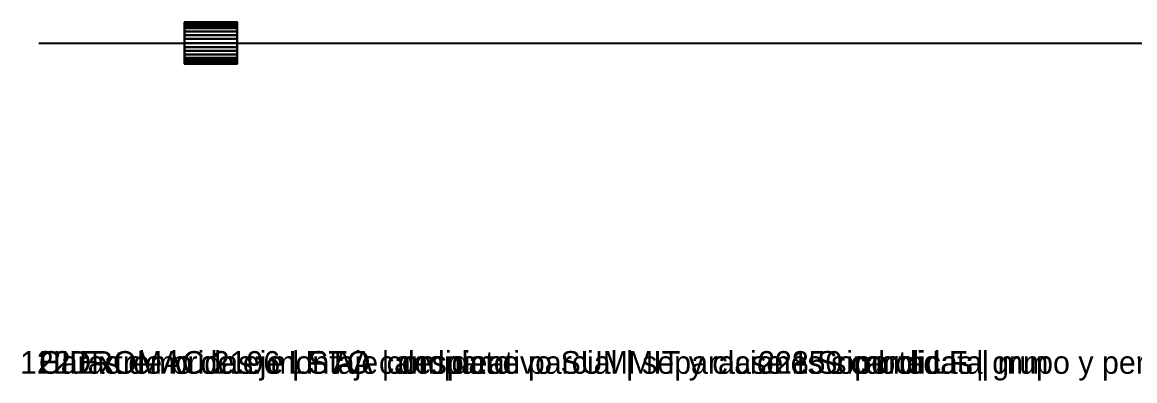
# Model space of a CAD drawing. Header units: millimetres. Extents: x -1939 to 412, y -179 to 100.
# Drawn here: x -1939 to -1351, y -179 to 11 of the extents above; entities that cross this region are included whole.
import ezdxf

# ---------------------------------------------------------------- set-up
doc = ezdxf.new("R2010")
doc.units = ezdxf.units.MM
doc.layers.add('EJE_REF', color=7, linetype='CONTINUOUS')
doc.layers.add('GUIA', color=7, linetype='CONTINUOUS')

msp = doc.modelspace()

# ---------------------------------------------------------------- linework, layer by layer
at = {"layer": 'EJE_REF'}
for points in [[(-1853, 11, 133.35), (-1853, 10.78864, 135.49599), (-1825.28283, 10.78864, 135.49599), (-1825.28283, 11, 133.35)], [(-1853, 0, 133.35), (-1853, 10.78864, 135.49599), (-1853, 11, 133.35)], [(-1853, 10.78864, 131.20401), (-1853, 11, 133.35), (-1825.28283, 11, 133.35), (-1825.28283, 10.78864, 131.20401)], [(-1853, 0, 133.35), (-1853, 11, 133.35), (-1853, 10.78864, 131.20401)], [(-1853, 10.78864, 135.49599), (-1853, 10.16267, 137.55952), (-1825.28283, 10.16267, 137.55952), (-1825.28283, 10.78864, 135.49599)], [(-1853, 0, 133.35), (-1853, 10.16267, 137.55952), (-1853, 10.78864, 135.49599)], [(-1853, 10.16267, 129.14048), (-1853, 10.78864, 131.20401), (-1825.28283, 10.78864, 131.20401), (-1825.28283, 10.16267, 129.14048)], [(-1853, 0, 133.35), (-1853, 10.78864, 131.20401), (-1853, 10.16267, 129.14048)], [(-1853, 10.16267, 137.55952), (-1853, 9.14617, 139.46127), (-1825.28283, 9.14617, 139.46127), (-1825.28283, 10.16267, 137.55952)], [(-1853, 0, 133.35), (-1853, 9.14617, 139.46127), (-1853, 10.16267, 137.55952)], [(-1853, 9.14617, 127.23873), (-1853, 10.16267, 129.14048), (-1825.28283, 10.16267, 129.14048), (-1825.28283, 9.14617, 127.23873)], [(-1853, 0, 133.35), (-1853, 10.16267, 129.14048), (-1853, 9.14617, 127.23873)], [(-1853, 9.14617, 139.46127), (-1853, 7.77818, 141.12818), (-1825.28283, 7.77818, 141.12818), (-1825.28283, 9.14617, 139.46127)], [(-1853, 0, 133.35), (-1853, 7.77818, 141.12818), (-1853, 9.14617, 139.46127)], [(-1853, 7.77818, 125.57182), (-1853, 9.14617, 127.23873), (-1825.28283, 9.14617, 127.23873), (-1825.28283, 7.77818, 125.57182)], [(-1853, 0, 133.35), (-1853, 9.14617, 127.23873), (-1853, 7.77818, 125.57182)], [(-1853, 7.77818, 141.12818), (-1853, 6.11127, 142.49617), (-1825.28283, 6.11127, 142.49617), (-1825.28283, 7.77818, 141.12818)], [(-1853, 0, 133.35), (-1853, 6.11127, 142.49617), (-1853, 7.77818, 141.12818)], [(-1853, 6.11127, 124.20383), (-1853, 7.77818, 125.57182), (-1825.28283, 7.77818, 125.57182), (-1825.28283, 6.11127, 124.20383)], [(-1853, 0, 133.35), (-1853, 7.77818, 125.57182), (-1853, 6.11127, 124.20383)], [(-1853, 6.11127, 142.49617), (-1853, 4.20952, 143.51267), (-1825.28283, 4.20952, 143.51267), (-1825.28283, 6.11127, 142.49617)], [(-1853, 0, 133.35), (-1853, 4.20952, 143.51267), (-1853, 6.11127, 142.49617)], [(-1853, 4.20952, 123.18733), (-1853, 6.11127, 124.20383), (-1825.28283, 6.11127, 124.20383), (-1825.28283, 4.20952, 123.18733)], [(-1853, 0, 133.35), (-1853, 6.11127, 124.20383), (-1853, 4.20952, 123.18733)], [(-1825.28283, 0, 133.35), (-1825.28283, 11, 133.35), (-1825.28283, 10.78864, 135.49599)], [(-1825.28283, 0, 133.35), (-1825.28283, 10.78864, 131.20401), (-1825.28283, 11, 133.35)], [(-1825.28283, 0, 133.35), (-1825.28283, 10.78864, 135.49599), (-1825.28283, 10.16267, 137.55952)], [(-1825.28283, 0, 133.35), (-1825.28283, 10.16267, 129.14048), (-1825.28283, 10.78864, 131.20401)], [(-1825.28283, 0, 133.35), (-1825.28283, 10.16267, 137.55952), (-1825.28283, 9.14617, 139.46127)], [(-1825.28283, 0, 133.35), (-1825.28283, 9.14617, 127.23873), (-1825.28283, 10.16267, 129.14048)], [(-1825.28283, 0, 133.35), (-1825.28283, 9.14617, 139.46127), (-1825.28283, 7.77818, 141.12818)], [(-1825.28283, 0, 133.35), (-1825.28283, 7.77818, 125.57182), (-1825.28283, 9.14617, 127.23873)], [(-1825.28283, 0, 133.35), (-1825.28283, 7.77818, 141.12818), (-1825.28283, 6.11127, 142.49617)], [(-1825.28283, 0, 133.35), (-1825.28283, 6.11127, 124.20383), (-1825.28283, 7.77818, 125.57182)], [(-1825.28283, 0, 133.35), (-1825.28283, 6.11127, 142.49617), (-1825.28283, 4.20952, 143.51267)], [(-1825.28283, 0, 133.35), (-1825.28283, 4.20952, 123.18733), (-1825.28283, 6.11127, 124.20383)], [(-1853, 4.20952, 143.51267), (-1853, 2.14599, 144.13864), (-1825.28283, 2.14599, 144.13864), (-1825.28283, 4.20952, 143.51267)], [(-1853, 0, 133.35), (-1853, 2.14599, 144.13864), (-1853, 4.20952, 143.51267)], [(-1853, 2.14599, 122.56136), (-1853, 4.20952, 123.18733), (-1825.28283, 4.20952, 123.18733), (-1825.28283, 2.14599, 122.56136)], [(-1853, 0, 133.35), (-1853, 4.20952, 123.18733), (-1853, 2.14599, 122.56136)], [(-1853, 2.14599, 144.13864), (-1853, 0, 144.35), (-1825.28283, 0, 144.35), (-1825.28283, 2.14599, 144.13864)], [(-1853, 0, 133.35), (-1853, 0, 144.35), (-1853, 2.14599, 144.13864)], [(-1853, 0, 122.35), (-1853, 2.14599, 122.56136), (-1825.28283, 2.14599, 122.56136), (-1825.28283, 0, 122.35)], [(-1853, 0, 133.35), (-1853, 2.14599, 122.56136), (-1853, 0, 122.35)], [(-1853, 0, 144.35), (-1853, -2.14599, 144.13864), (-1825.28283, -2.14599, 144.13864), (-1825.28283, 0, 144.35)], [(-1853, 0, 133.35), (-1853, -2.14599, 144.13864), (-1853, 0, 144.35)], [(-1853, 0, 133.35), (-1853, -4.20952, 143.51267), (-1853, -2.14599, 144.13864)], [(-1853, 0, 133.35), (-1853, -6.11127, 142.49617), (-1853, -4.20952, 143.51267)], [(-1853, 0, 133.35), (-1853, -7.77818, 141.12818), (-1853, -6.11127, 142.49617)], [(-1853, 0, 133.35), (-1853, -9.14617, 139.46127), (-1853, -7.77818, 141.12818)], [(-1853, 0, 133.35), (-1853, -10.16267, 137.55952), (-1853, -9.14617, 139.46127)], [(-1853, 0, 133.35), (-1853, -10.78864, 135.49599), (-1853, -10.16267, 137.55952)], [(-1853, 0, 133.35), (-1853, -11, 133.35), (-1853, -10.78864, 135.49599)], [(-1853, 0, 133.35), (-1853, -10.78864, 131.20401), (-1853, -11, 133.35)], [(-1853, 0, 133.35), (-1853, -10.16267, 129.14048), (-1853, -10.78864, 131.20401)], [(-1853, 0, 133.35), (-1853, -9.14617, 127.23873), (-1853, -10.16267, 129.14048)], [(-1853, 0, 133.35), (-1853, -7.77818, 125.57182), (-1853, -9.14617, 127.23873)], [(-1853, 0, 133.35), (-1853, -6.11127, 124.20383), (-1853, -7.77818, 125.57182)], [(-1853, 0, 133.35), (-1853, -4.20952, 123.18733), (-1853, -6.11127, 124.20383)], [(-1853, 0, 133.35), (-1853, -2.14599, 122.56136), (-1853, -4.20952, 123.18733)], [(-1853, -2.14599, 122.56136), (-1853, 0, 122.35), (-1825.28283, 0, 122.35), (-1825.28283, -2.14599, 122.56136)], [(-1853, 0, 133.35), (-1853, 0, 122.35), (-1853, -2.14599, 122.56136)], [(-1825.28283, 0, 133.35), (-1825.28283, 4.20952, 143.51267), (-1825.28283, 2.14599, 144.13864)], [(-1825.28283, 0, 133.35), (-1825.28283, 2.14599, 122.56136), (-1825.28283, 4.20952, 123.18733)], [(-1825.28283, 0, 133.35), (-1825.28283, 2.14599, 144.13864), (-1825.28283, 0, 144.35)], [(-1825.28283, 0, 133.35), (-1825.28283, 0, 122.35), (-1825.28283, 2.14599, 122.56136)], [(-1825.28283, 0, 133.35), (-1825.28283, 0, 144.35), (-1825.28283, -2.14599, 144.13864)], [(-1825.28283, 0, 133.35), (-1825.28283, -2.14599, 144.13864), (-1825.28283, -4.20952, 143.51267)], [(-1825.28283, 0, 133.35), (-1825.28283, -4.20952, 143.51267), (-1825.28283, -6.11127, 142.49617)], [(-1825.28283, 0, 133.35), (-1825.28283, -6.11127, 142.49617), (-1825.28283, -7.77818, 141.12818)], [(-1825.28283, 0, 133.35), (-1825.28283, -7.77818, 141.12818), (-1825.28283, -9.14617, 139.46127)], [(-1825.28283, 0, 133.35), (-1825.28283, -9.14617, 139.46127), (-1825.28283, -10.16267, 137.55952)], [(-1825.28283, 0, 133.35), (-1825.28283, -10.16267, 137.55952), (-1825.28283, -10.78864, 135.49599)], [(-1825.28283, 0, 133.35), (-1825.28283, -10.78864, 135.49599), (-1825.28283, -11, 133.35)], [(-1825.28283, 0, 133.35), (-1825.28283, -11, 133.35), (-1825.28283, -10.78864, 131.20401)], [(-1825.28283, 0, 133.35), (-1825.28283, -10.78864, 131.20401), (-1825.28283, -10.16267, 129.14048)], [(-1825.28283, 0, 133.35), (-1825.28283, -10.16267, 129.14048), (-1825.28283, -9.14617, 127.23873)], [(-1825.28283, 0, 133.35), (-1825.28283, -9.14617, 127.23873), (-1825.28283, -7.77818, 125.57182)], [(-1825.28283, 0, 133.35), (-1825.28283, -7.77818, 125.57182), (-1825.28283, -6.11127, 124.20383)], [(-1825.28283, 0, 133.35), (-1825.28283, -6.11127, 124.20383), (-1825.28283, -4.20952, 123.18733)], [(-1825.28283, 0, 133.35), (-1825.28283, -4.20952, 123.18733), (-1825.28283, -2.14599, 122.56136)], [(-1825.28283, 0, 133.35), (-1825.28283, -2.14599, 122.56136), (-1825.28283, 0, 122.35)], [(-1853, -2.14599, 144.13864), (-1853, -4.20952, 143.51267), (-1825.28283, -4.20952, 143.51267), (-1825.28283, -2.14599, 144.13864)], [(-1853, -4.20952, 123.18733), (-1853, -2.14599, 122.56136), (-1825.28283, -2.14599, 122.56136), (-1825.28283, -4.20952, 123.18733)], [(-1853, -4.20952, 143.51267), (-1853, -6.11127, 142.49617), (-1825.28283, -6.11127, 142.49617), (-1825.28283, -4.20952, 143.51267)], [(-1853, -6.11127, 124.20383), (-1853, -4.20952, 123.18733), (-1825.28283, -4.20952, 123.18733), (-1825.28283, -6.11127, 124.20383)], [(-1853, -6.11127, 142.49617), (-1853, -7.77818, 141.12818), (-1825.28283, -7.77818, 141.12818), (-1825.28283, -6.11127, 142.49617)], [(-1853, -7.77818, 125.57182), (-1853, -6.11127, 124.20383), (-1825.28283, -6.11127, 124.20383), (-1825.28283, -7.77818, 125.57182)], [(-1853, -7.77818, 141.12818), (-1853, -9.14617, 139.46127), (-1825.28283, -9.14617, 139.46127), (-1825.28283, -7.77818, 141.12818)], [(-1853, -9.14617, 127.23873), (-1853, -7.77818, 125.57182), (-1825.28283, -7.77818, 125.57182), (-1825.28283, -9.14617, 127.23873)], [(-1853, -9.14617, 139.46127), (-1853, -10.16267, 137.55952), (-1825.28283, -10.16267, 137.55952), (-1825.28283, -9.14617, 139.46127)], [(-1853, -10.16267, 129.14048), (-1853, -9.14617, 127.23873), (-1825.28283, -9.14617, 127.23873), (-1825.28283, -10.16267, 129.14048)], [(-1853, -10.16267, 137.55952), (-1853, -10.78864, 135.49599), (-1825.28283, -10.78864, 135.49599), (-1825.28283, -10.16267, 137.55952)], [(-1853, -10.78864, 131.20401), (-1853, -10.16267, 129.14048), (-1825.28283, -10.16267, 129.14048), (-1825.28283, -10.78864, 131.20401)], [(-1853, -10.78864, 135.49599), (-1853, -11, 133.35), (-1825.28283, -11, 133.35), (-1825.28283, -10.78864, 135.49599)], [(-1853, -11, 133.35), (-1853, -10.78864, 131.20401), (-1825.28283, -10.78864, 131.20401), (-1825.28283, -11, 133.35)]]:
    msp.add_3dface(points, dxfattribs=at)
at = {"layer": 'GUIA'}
msp.add_line((-1930, 0, 133.35), (101.6, 0, 133.35), dxfattribs=at)

# ---------------------------------------------------------------- texts
for s, p in [('122 Extremo de eje | STO candidato', (-1940, -175)), ('Caras de bridas: montaje comparativo SUMMIT y clase 150 candidata', (-1930, -175, -215)), ('HIDROMAC 2196 LF AA | despiece parcial | separaciones simbolicas | mm', (-1930, -175, -190)), ('228 Soporte LF | grupo y perfil por comprobar', (-1550, -175))]:
    msp.add_text(s, height=12, dxfattribs=at).set_placement(p)

doc.saveas('drawing.dxf')
